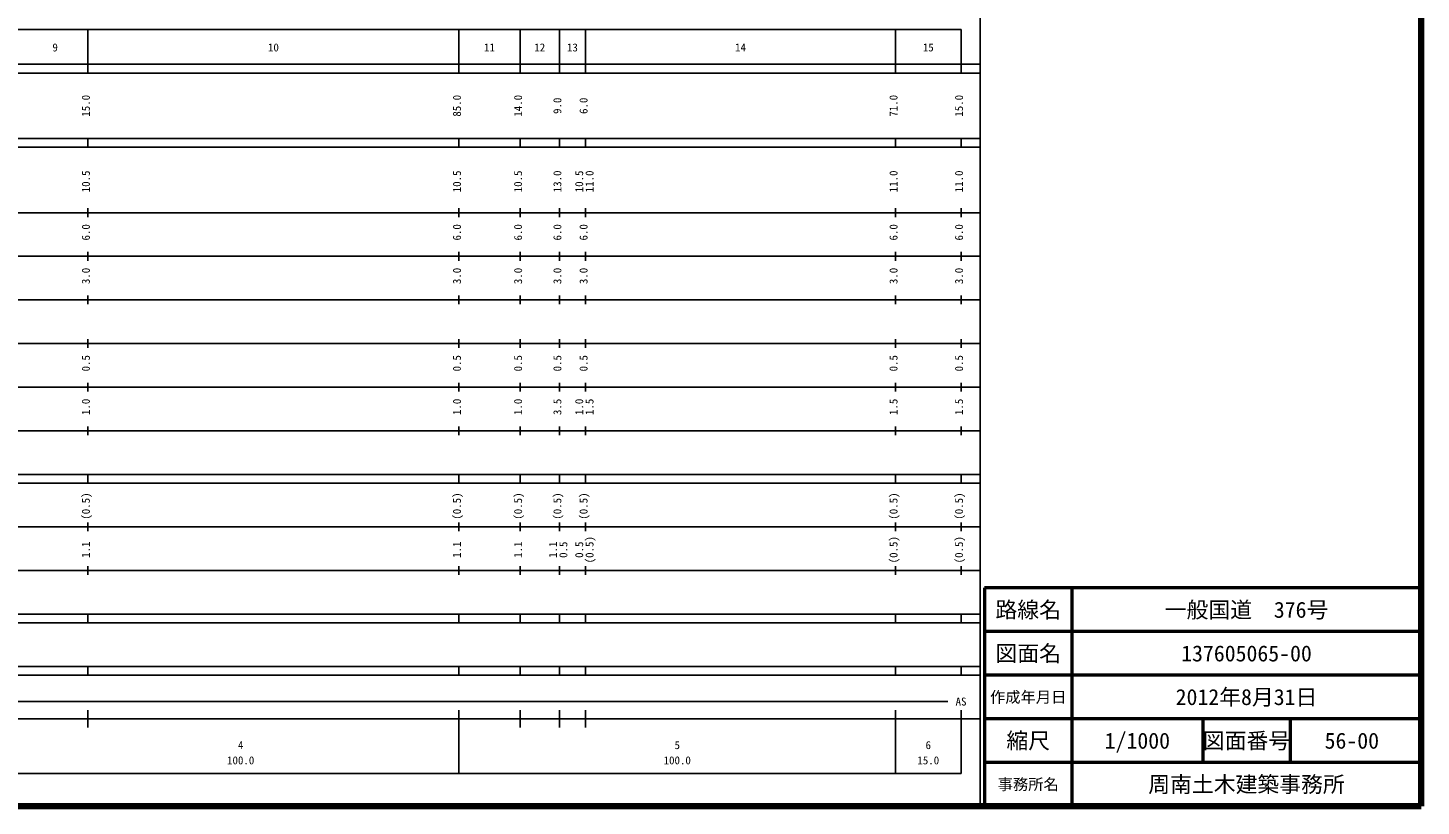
# Model space of a CAD drawing. Units: millimetres on the paper, enlarged 1000 times. Extents: x 40000 to 680000, y 20000 to 380000.
# Drawn here: x 360864 to 680000, y 20000 to 198357 of the extents above; entities that cross this region are included whole.
import ezdxf
from ezdxf.enums import TextEntityAlignment as Align

# ---------------------------------------------------------------- set-up
doc = ezdxf.new("R2010")
doc.units = ezdxf.units.MM
doc.header["$LTSCALE"] = 1000
for name, color, linetype, lineweight in [('M-TTL', 2, 'Continuous', 140), ('M-TTL-BAND', 7, 'Continuous', 25), ('M-TTL-FRAM', 2, 'Continuous', 50), ('M-TTL-LINE', 7, 'Continuous', 50)]:
    doc.layers.add(name, color=color, linetype=linetype, lineweight=lineweight)
doc.layers.add('M-TTL-TXT', color=7, linetype='Continuous')
doc.styles.add('ＭＳ ゴシック', font='')
doc.styles.get('ＭＳ ゴシック').set_extended_font_data('MS Gothic')

msp = doc.modelspace()

# ---------------------------------------------------------------- linework, layer by layer
at = {"layer": 'M-TTL'}
for p, q in [((680000, 20000), (680000, 380000)), ((40000, 20000), (680000, 20000))]:
    msp.add_line(p, q, dxfattribs=at)
at = {"layer": 'M-TTL-BAND'}
for p, q in [((579000, 20000), (579000, 370000)), ((59609, 198000), (574609, 198000)), ((374609, 188000), (374609, 198000)), ((459609, 188000), (459609, 198000)), ((473609, 188000), (473609, 198000)), ((482609, 188000), (482609, 198000)), ((488609, 188000), (488609, 198000)), ((559609, 188000), (559609, 198000)), ((574609, 188000), (574609, 198000)), ((40000, 190000), (579000, 190000)), ((40000, 188000), (579000, 188000)), ((40000, 173000), (579000, 173000)), ((374609, 171000), (374609, 173000)), ((459609, 171000), (459609, 173000)), ((473609, 171000), (473609, 173000)), ((482609, 171000), (482609, 173000)), ((488609, 171000), (488609, 173000)), ((559609, 171000), (559609, 173000)), ((574609, 171000), (574609, 173000)), ((40000, 171000), (579000, 171000)), ((374609, 155000), (374609, 157000)), ((459609, 155000), (459609, 157000)), ((473609, 155000), (473609, 157000)), ((482609, 155000), (482609, 157000)), ((488609, 155000), (488609, 157000)), ((559609, 155000), (559609, 157000)), ((574609, 155000), (574609, 157000)), ((40000, 156000), (579000, 156000)), ((374609, 145000), (374609, 147000)), ((459609, 145000), (459609, 147000)), ((473609, 145000), (473609, 147000)), ((482609, 145000), (482609, 147000)), ((488609, 145000), (488609, 147000)), ((559609, 145000), (559609, 147000)), ((574609, 145000), (574609, 147000)), ((46000, 146000), (579000, 146000)), ((52000, 136000), (579000, 136000)), ((374609, 135000), (374609, 137000)), ((459609, 135000), (459609, 137000)), ((473609, 135000), (473609, 137000)), ((482609, 135000), (482609, 137000)), ((488609, 135000), (488609, 137000)), ((559609, 135000), (559609, 137000)), ((574609, 135000), (574609, 137000)), ((46000, 126000), (579000, 126000)), ((374609, 125000), (374609, 127000)), ((459609, 125000), (459609, 127000)), ((473609, 125000), (473609, 127000)), ((482609, 125000), (482609, 127000)), ((488609, 125000), (488609, 127000)), ((559609, 125000), (559609, 127000)), ((574609, 125000), (574609, 127000)), ((52000, 116000), (579000, 116000)), ((374609, 115000), (374609, 117000)), ((459609, 115000), (459609, 117000)), ((473609, 115000), (473609, 117000)), ((482609, 115000), (482609, 117000)), ((488609, 115000), (488609, 117000)), ((559609, 115000), (559609, 117000)), ((574609, 115000), (574609, 117000)), ((46000, 106000), (579000, 106000)), ((374609, 105000), (374609, 107000)), ((459609, 105000), (459609, 107000)), ((473609, 105000), (473609, 107000)), ((482609, 105000), (482609, 107000)), ((488609, 105000), (488609, 107000)), ((559609, 105000), (559609, 107000)), ((574609, 105000), (574609, 107000)), ((40000, 96000), (579000, 96000)), ((374609, 94000), (374609, 96000)), ((459609, 94000), (459609, 96000)), ((473609, 94000), (473609, 96000)), ((482609, 94000), (482609, 96000)), ((488609, 94000), (488609, 96000)), ((559609, 94000), (559609, 96000)), ((574609, 94000), (574609, 96000)), ((40000, 94000), (579000, 94000)), ((49000, 84000), (579000, 84000)), ((374609, 83000), (374609, 85000)), ((459609, 83000), (459609, 85000)), ((473609, 83000), (473609, 85000)), ((482609, 83000), (482609, 85000)), ((488609, 83000), (488609, 85000)), ((559609, 83000), (559609, 85000)), ((574609, 83000), (574609, 85000)), ((40000, 74000), (579000, 74000)), ((374609, 73000), (374609, 75000)), ((459609, 73000), (459609, 75000)), ((473609, 73000), (473609, 75000)), ((482609, 73000), (482609, 75000)), ((488609, 73000), (488609, 75000)), ((559609, 73000), (559609, 75000)), ((574609, 73000), (574609, 75000)), ((40000, 64000), (579000, 64000)), ((374609, 62000), (374609, 64000)), ((459609, 62000), (459609, 64000)), ((473609, 62000), (473609, 64000)), ((482609, 62000), (482609, 64000)), ((488609, 62000), (488609, 64000)), ((559609, 62000), (559609, 64000)), ((574609, 62000), (574609, 64000)), ((40000, 62000), (579000, 62000)), ((40000, 52000), (579000, 52000)), ((374609, 50000), (374609, 52000)), ((459609, 50000), (459609, 52000)), ((473609, 50000), (473609, 52000)), ((482609, 50000), (482609, 52000)), ((488609, 50000), (488609, 52000)), ((559609, 50000), (559609, 52000)), ((574609, 50000), (574609, 52000)), ((40000, 50000), (579000, 50000)), ((62609, 44000), (571609, 44000)), ((374609, 38000), (374609, 42000)), ((459609, 27500), (459609, 42000)), ((473609, 38000), (473609, 42000)), ((482609, 38000), (482609, 42000)), ((488609, 38000), (488609, 42000)), ((559609, 27500), (559609, 42000)), ((574609, 27500), (574609, 42000)), ((40000, 40000), (579000, 40000)), ((59609, 27500), (574609, 27500))]:
    msp.add_line(p, q, dxfattribs=at)
at = {"layer": 'M-TTL-FRAM'}
for p, q in [((680000, 70000), (580000, 70000)), ((580000, 70000), (580000, 20000))]:
    msp.add_line(p, q, dxfattribs=at)
at = {"layer": 'M-TTL-LINE'}
for p, q in [((600000, 70000), (600000, 20000)), ((680000, 60000), (580000, 60000)), ((680000, 50000), (580000, 50000)), ((680000, 40000), (580000, 40000)), ((630000, 40000), (630000, 30000)), ((650000, 40000), (650000, 30000)), ((680000, 30000), (580000, 30000))]:
    msp.add_line(p, q, dxfattribs=at)

# ---------------------------------------------------------------- texts
at = {"layer": 'M-TTL-BAND', "style": 'ＭＳ ゴシック'}
for s, p in [('9', (367109, 192405)), ('10', (417109, 192405)), ('11', (466609, 192405)), ('12', (478109, 192405)), ('13', (485609, 192405)), ('14', (524109, 192405)), ('15', (567109, 192405)), ('AS', (574609, 42500)), ('4', (409609, 32523)), ('5', (509609, 32523)), ('6', (567109, 32523)), ('100.0', (409609, 29033)), ('100.0', (509609, 29033)), ('15.0', (567109, 29033))]:
    msp.add_text(s, height=1833, dxfattribs=at).set_placement(p, align=Align.BOTTOM_CENTER)
for s, p in [('15.0', (375609, 180500)), ('85.0', (460609, 180500)), ('14.0', (474609, 180500)), ('9.0', (483609, 180500)), ('6.0', (489609, 180500)), ('71.0', (560609, 180500)), ('15.0', (575609, 180500)), ('10.5', (375609, 163174)), ('10.5', (460609, 163174)), ('10.5', (474609, 163174)), ('13.0', (483609, 163174)), ('10.5', (488609, 163174)), ('11.0', (490979, 163174)), ('11.0', (560609, 163174)), ('11.0', (575609, 163174)), ('6.0', (375609, 151500)), ('6.0', (460609, 151500)), ('6.0', (474609, 151500)), ('6.0', (483609, 151500)), ('6.0', (489609, 151500)), ('6.0', (560609, 151500)), ('6.0', (575609, 151500)), ('3.0', (375609, 141500)), ('3.0', (460609, 141500)), ('3.0', (474609, 141500)), ('3.0', (483609, 141500)), ('3.0', (489609, 141500)), ('3.0', (560609, 141500)), ('3.0', (575609, 141500)), ('0.5', (375609, 121500)), ('0.5', (460609, 121500)), ('0.5', (474609, 121500)), ('0.5', (483609, 121500)), ('0.5', (489609, 121500)), ('0.5', (560609, 121500)), ('0.5', (575609, 121500)), ('1.0', (375609, 111500)), ('1.0', (460609, 111500)), ('1.0', (474609, 111500)), ('3.5', (483609, 111500)), ('1.0', (488609, 111500)), ('1.5', (490979, 111500)), ('1.5', (560609, 111500)), ('1.5', (575609, 111500)), ('(0.5)', (375609, 88764)), ('(0.5)', (460609, 88764)), ('(0.5)', (474609, 88764)), ('(0.5)', (483609, 88764)), ('(0.5)', (489609, 88764)), ('(0.5)', (560609, 88764)), ('(0.5)', (575609, 88764)), ('1.1', (375609, 78764)), ('1.1', (460609, 78764)), ('1.1', (474609, 78764)), ('1.1', (482609, 78764)), ('0.5', (484979, 78764)), ('0.5', (488609, 78764)), ('(0.5)', (490979, 78764)), ('(0.5)', (560609, 78764)), ('(0.5)', (575609, 78764))]:
    msp.add_text(s, height=1833, rotation=90, dxfattribs=at).set_placement(p, align=Align.BOTTOM_CENTER)
at = {"layer": 'M-TTL-TXT', "style": 'ＭＳ ゴシック'}
for s, height, p in [('路線名', 3666, (590000, 65000)), ('一般国道\u3000376号', 3666, (640000, 65000)), ('図面名', 3666, (590000, 55000)), ('137605065-00', 3666, (640000, 55000)), ('作成年月日', 2566, (590000, 45000)), ('2012年8月31日', 3666, (640000, 45000)), ('縮尺', 3666, (590000, 35000)), ('1/1000', 3666, (615000, 35000)), ('図面番号', 3666, (640000, 35000)), ('図面番号', 3666, (640000, 35000)), ('56-00', 3666, (664125, 35000)), ('事務所名', 2566, (590000, 25000)), ('周南土木建築事務所', 3666, (640000, 25000))]:
    msp.add_text(s, height=height, dxfattribs=at).set_placement(p, align=Align.MIDDLE_CENTER)

doc.saveas('drawing.dxf')
